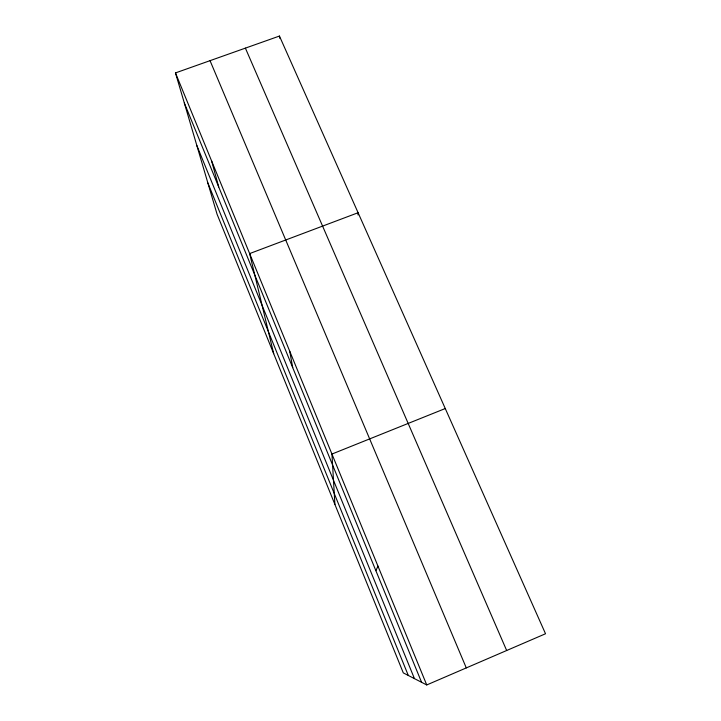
<?xml version="1.0" encoding="UTF-8"?>
<svg xmlns="http://www.w3.org/2000/svg" width="721" height="721" viewBox="0 0 721 721"><rect width="100%" height="100%" fill="white"/><g stroke="black" fill="none" stroke-linecap="round" stroke-linejoin="round"><path stroke-width="1.08" d="M358.022 214.975L358.094 212.731L249.646 253.585L273.71 353.723M375.875 570.681L377.975 566.147M426.742 684.95L545.527 633.759L279.442 36.05L175.473 72.92L217.066 214.209L403.3 672.891L426.742 684.95L175.473 72.92M445.263 408.537L331.948 454.05L334.905 504.43M245.392 48.127L506.665 650.504M210.036 60.663L466.289 667.907M184.324 102.986L421.587 682.3M196.869 145.579L414.44 678.614M207.864 182.954L408.311 675.469M211.623 160.963L218.733 186.982M289.707 351.145L292.726 367.665M279.442 36.05L279.676 38.231"/></g></svg>
